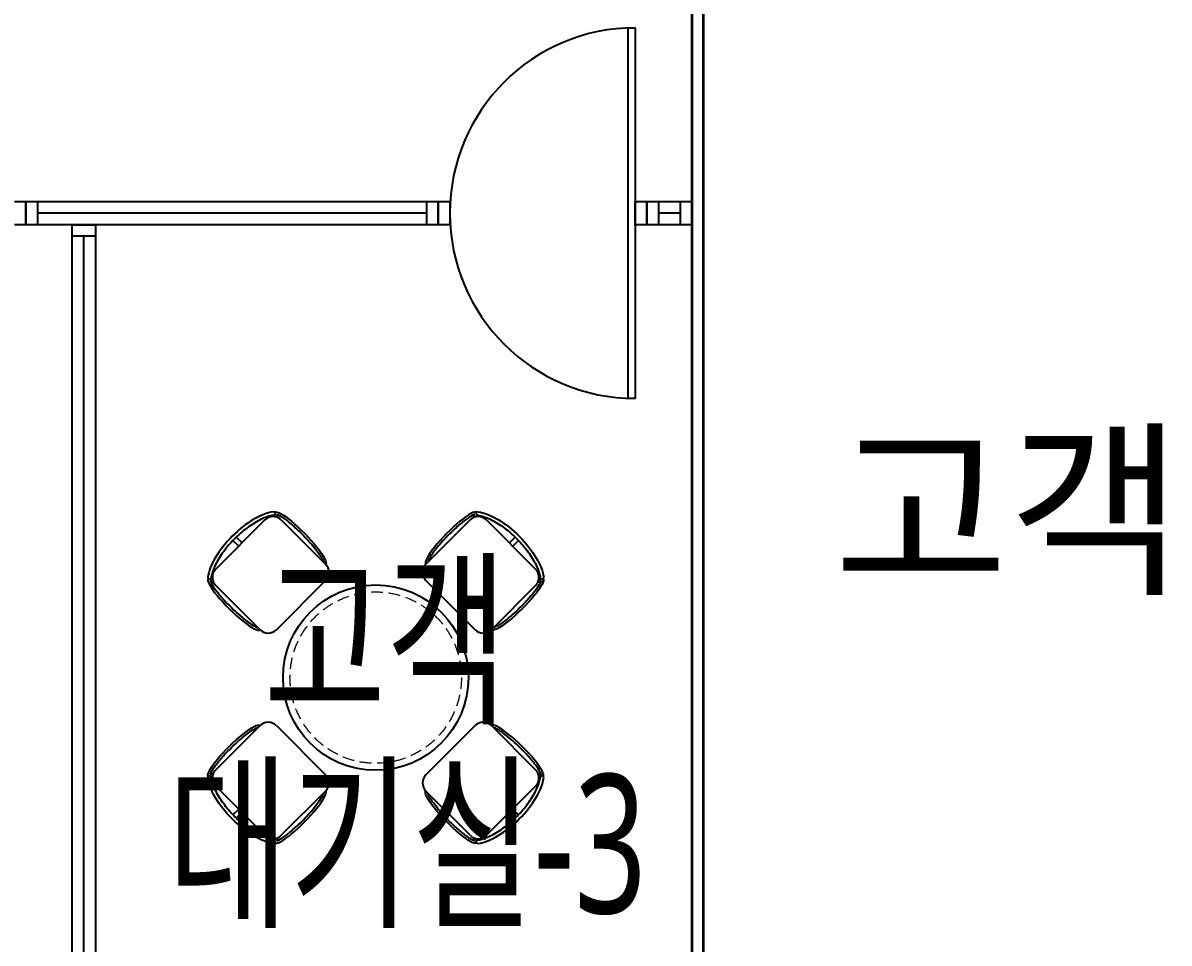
# Model space of a CAD drawing. Header units: millimetres. Extents: x -168200 to 672800, y -7409 to 118800.
# Drawn here: x 104887 to 109835, y 58424 to 62396 of the extents above; entities that cross this region are included whole.
import ezdxf
from ezdxf.enums import TextEntityAlignment as Align

# ---------------------------------------------------------------- set-up
doc = ezdxf.new("R2010")
doc.units = ezdxf.units.MM
doc.header["$LTSCALE"] = 200
doc.linetypes.add('HIDDEN', pattern=[0.375, 0.25, -0.125])
for name, color, linetype in [('1 BA', 9, 'Continuous'), ('1 FUR', 8, 'HIDDEN'), ('1 RM', 8, 'Continuous')]:
    doc.layers.add(name, color=color, linetype=linetype)
doc.styles.add('스타일1', font='malgun.ttf')

msp = doc.modelspace()

# ---------------------------------------------------------------- linework, layer by layer
at = {"layer": '1 BA'}
for p, q in [((107775, 56325), (107775, 63780)), ((107825, 63780), (107825, 56325)), ((107500, 62375), (107530, 62375)), ((107500, 60775), (107500, 62375)), ((107530, 62375), (107530, 60775)), ((104850, 61625), (104900, 61625)), ((104900, 61525), (104900, 61625)), ((104900, 61625), (106680, 61625)), ((104900, 61525), (104900, 61625)), ((104900, 61625), (104950, 61625)), ((104900, 61625), (104900, 61525)), ((104950, 61625), (104950, 61525)), ((106630, 61525), (106630, 61625)), ((106630, 61625), (106680, 61625)), ((106680, 61625), (106680, 61525)), ((106680, 61625), (106680, 61525)), ((106680, 61525), (106680, 61625)), ((106680, 61625), (106730, 61625)), ((106730, 61625), (106730, 61525)), ((107530, 61525), (107530, 61625)), ((107530, 61625), (107580, 61625)), ((107580, 61525), (107580, 61625)), ((107580, 61625), (107775, 61625)), ((107580, 61525), (107580, 61625)), ((107580, 61625), (107630, 61625)), ((107580, 61625), (107580, 61525)), ((107630, 61625), (107630, 61525)), ((107725, 61525), (107725, 61625)), ((107725, 61625), (107775, 61625)), ((107775, 61625), (107775, 61525)), ((107775, 61625), (107775, 61525)), ((106630, 61575), (104950, 61575)), ((107725, 61575), (107630, 61575)), ((104900, 61525), (104850, 61525)), ((106680, 61525), (104900, 61525)), ((104950, 61525), (104900, 61525)), ((105100, 56325), (105100, 61525)), ((105100, 61525), (105200, 61525)), ((105100, 61475), (105100, 61525)), ((105100, 61525), (105200, 61525)), ((105200, 61525), (105200, 56325)), ((105200, 61525), (105200, 61475)), ((106680, 61525), (106630, 61525)), ((106730, 61525), (106680, 61525)), ((107580, 61525), (107530, 61525)), ((107775, 61525), (107580, 61525)), ((107630, 61525), (107580, 61525)), ((107775, 61525), (107725, 61525)), ((105200, 61475), (105100, 61475)), ((105150, 56375), (105150, 61475)), ((107530, 60775), (107500, 60775))]:
    msp.add_line(p, q, dxfattribs=at)
at = {"layer": '1 BA', "ltscale": 253}
for p, q in [((107776.6, 63778.4), (107776.6, 56326.6)), ((107823.4, 56326.6), (107823.4, 63778.4))]:
    msp.add_line(p, q, dxfattribs=at)
at = {"layer": '1 BA'}
msp.add_arc((107530, 61575), 800, 90, 270, dxfattribs=at)
at = {"layer": '1 FUR', "linetype": 'ByBlock'}
for p, q in [((105931.6, 60250.7), (105719.4, 60038.6)), ((105931.6, 60250.7), (105719.4, 60038.6)), ((106002.3, 60250.7), (106193.2, 60059.8)), ((106002.3, 60250.7), (106193.2, 60059.8)), ((106817.3, 60250.7), (106626.4, 60059.8)), ((106817.3, 60250.7), (106626.4, 60059.8)), ((106888.1, 60250.7), (107100.2, 60038.6)), ((106888.1, 60250.7), (107100.2, 60038.6)), ((105807.8, 60176.5), (105832.6, 60151.7)), ((105807.8, 60176.5), (105832.6, 60151.7)), ((107011.8, 60176.5), (106987.1, 60151.7)), ((107011.8, 60176.5), (106987.1, 60151.7)), ((105793.7, 60162.4), (105818.4, 60137.6)), ((105793.7, 60162.4), (105818.4, 60137.6)), ((107025.9, 60162.4), (107001.2, 60137.6)), ((107025.9, 60162.4), (107001.2, 60137.6)), ((105981.1, 59777), (106193.2, 59989.1)), ((105981.1, 59777), (106193.2, 59989.1)), ((106838.6, 59777), (106626.4, 59989.1)), ((106838.6, 59777), (106626.4, 59989.1)), ((105719.4, 59967.9), (105910.3, 59777)), ((105719.4, 59967.9), (105910.3, 59777)), ((107100.2, 59967.9), (106909.3, 59777)), ((107100.2, 59967.9), (106909.3, 59777)), ((105719.4, 59172.1), (105910.3, 59363)), ((105719.4, 59172.1), (105910.3, 59363)), ((105981.1, 59363), (106193.2, 59150.9)), ((105981.1, 59363), (106193.2, 59150.9)), ((106838.6, 59363), (106626.4, 59150.9)), ((106838.6, 59363), (106626.4, 59150.9)), ((107100.2, 59172.1), (106909.3, 59363)), ((107100.2, 59172.1), (106909.3, 59363)), ((105931.6, 58889.3), (105719.4, 59101.4)), ((105931.6, 58889.3), (105719.4, 59101.4)), ((106888.1, 58889.3), (107100.2, 59101.4)), ((106888.1, 58889.3), (107100.2, 59101.4)), ((106002.3, 58889.3), (106193.2, 59080.2)), ((106002.3, 58889.3), (106193.2, 59080.2)), ((106817.3, 58889.3), (106626.4, 59080.2)), ((106817.3, 58889.3), (106626.4, 59080.2)), ((105793.7, 58977.6), (105818.4, 59002.4)), ((105793.7, 58977.6), (105818.4, 59002.4)), ((105807.8, 58963.5), (105832.6, 58988.3)), ((105807.8, 58963.5), (105832.6, 58988.3)), ((107011.8, 58963.5), (106987.1, 58988.3)), ((107011.8, 58963.5), (106987.1, 58988.3)), ((107025.9, 58977.6), (107001.2, 59002.4)), ((107025.9, 58977.6), (107001.2, 59002.4))]:
    msp.add_line(p, q, dxfattribs=at)
msp.add_circle((106409.8, 59570), 400, dxfattribs=at)
msp.add_circle((106409.8, 59570), 400, dxfattribs=at)
at = {"layer": '1 FUR', "lineweight": 0}
msp.add_circle((106409.8, 59570), 370, dxfattribs=at)
msp.add_circle((106409.8, 59570), 370, dxfattribs=at)
at = {"layer": '1 FUR', "linetype": 'ByBlock'}
for centre, radius, start, end in [((105968.2, 60278.2), 7.5, 277.6425, 97.6425), ((105968.2, 60278.2), 7.5, 277.6425, 97.6425), ((106851.4, 60278.2), 7.5, 82.3575, 262.3575), ((106851.4, 60278.2), 7.5, 82.3575, 262.3575), ((105966.9, 60215.4), 50, 44.9985, 134.9985), ((105966.9, 60215.4), 50, 44.9985, 134.9985), ((106852.7, 60215.4), 50, 45.0015, 135.0015), ((106852.7, 60215.4), 50, 45.0015, 135.0015), ((105754.8, 60003.3), 50, 134.9985, 224.9985), ((105754.8, 60003.3), 50, 134.9985, 224.9985), ((106157.8, 60024.5), 50, 314.9985, 44.9985), ((106157.8, 60024.5), 50, 314.9985, 44.9985), ((106661.8, 60024.5), 50, 135.0015, 225.0015), ((106661.8, 60024.5), 50, 135.0015, 225.0015), ((107064.8, 60003.3), 50, 315.0015, 45.0015), ((107064.8, 60003.3), 50, 315.0015, 45.0015), ((105692, 60002), 7.5, 172.3545, 352.3545), ((105692, 60002), 7.5, 172.3545, 352.3545), ((107127.7, 60002), 7.5, 187.6455, 7.6455), ((107127.7, 60002), 7.5, 187.6455, 7.6455), ((105945.7, 59812.3), 50, 224.9985, 314.9985), ((105945.7, 59812.3), 50, 224.9985, 314.9985), ((106873.9, 59812.3), 50, 225.0015, 315.0015), ((106873.9, 59812.3), 50, 225.0015, 315.0015), ((105945.7, 59327.7), 50, 45.0015, 135.0015), ((105945.7, 59327.7), 50, 45.0015, 135.0015), ((106873.9, 59327.7), 50, 44.9985, 134.9985), ((106873.9, 59327.7), 50, 44.9985, 134.9985), ((105692, 59138), 7.5, 7.6455, 187.6455), ((105692, 59138), 7.5, 7.6455, 187.6455), ((105754.8, 59136.7), 50, 135.0015, 225.0015), ((105754.8, 59136.7), 50, 135.0015, 225.0015), ((106157.8, 59115.5), 50, 315.0015, 45.0015), ((106157.8, 59115.5), 50, 315.0015, 45.0015), ((106661.8, 59115.5), 50, 134.9985, 224.9985), ((106661.8, 59115.5), 50, 134.9985, 224.9985), ((107064.8, 59136.7), 50, 314.9985, 44.9985), ((107064.8, 59136.7), 50, 314.9985, 44.9985), ((107127.7, 59138), 7.5, 352.3545, 172.3545), ((107127.7, 59138), 7.5, 352.3545, 172.3545), ((105966.9, 58924.6), 50, 225.0015, 315.0015), ((105966.9, 58924.6), 50, 225.0015, 315.0015), ((106852.7, 58924.6), 50, 224.9985, 314.9985), ((106852.7, 58924.6), 50, 224.9985, 314.9985), ((105968.2, 58861.8), 7.5, 262.3575, 82.3575), ((105968.2, 58861.8), 7.5, 262.3575, 82.3575), ((106851.4, 58861.8), 7.5, 97.6425, 277.6425), ((106851.4, 58861.8), 7.5, 97.6425, 277.6425)]:
    msp.add_arc(centre, radius, start, end, dxfattribs=at)
for centre, major_axis, ratio, start_param, end_param in [((105860.9, 60109.3), (-162.6, -162.6), 0.434783, 3.659342, 5.765436), ((105860.9, 60109.3), (-162.6, -162.6), 0.434783, 3.659342, 5.765436), ((106736.1, 60171.4), (110, 111.9), 0.182269, 0, 3.141593), ((106736.1, 60171.4), (110, 111.9), 0.182269, 0, 3.141593), ((106736.1, 60171.4), (110, 111.9), 0.182269, 5.851094, 5.976716), ((106736.1, 60171.4), (110, 111.9), 0.182269, 5.851094, 5.976716), ((105798.7, 59886.6), (-111.9, 110), 0.182269, 0, 3.141593), ((105798.7, 59886.6), (-111.9, 110), 0.182269, 0, 3.141593), ((105798.7, 59886.6), (-111.9, 110), 0.182269, 5.851094, 5.976716), ((105798.7, 59886.6), (-111.9, 110), 0.182269, 5.851094, 5.976716), ((107020.9, 59253.4), (111.9, -110), 0.182269, 0, 3.141593), ((107020.9, 59253.4), (111.9, -110), 0.182269, 0, 3.141593), ((106958.8, 59030.7), (162.6, 162.6), 0.434783, 3.659342, 5.765436), ((106958.8, 59030.7), (162.6, 162.6), 0.434783, 3.659342, 5.765436), ((107020.9, 59253.4), (111.9, -110), 0.182269, 5.851094, 5.976716), ((107020.9, 59253.4), (111.9, -110), 0.182269, 5.851094, 5.976716), ((106083.6, 58968.6), (-110, -111.9), 0.182269, 0, 3.141593), ((106083.6, 58968.6), (-110, -111.9), 0.182269, 0, 3.141593), ((106083.6, 58968.6), (-110, -111.9), 0.182269, 5.851094, 5.976716), ((106083.6, 58968.6), (-110, -111.9), 0.182269, 5.851094, 5.976716)]:
    msp.add_ellipse(centre, major_axis=major_axis, ratio=ratio, start_param=start_param, end_param=end_param, dxfattribs=at)
at = {"layer": '1 FUR', "linetype": 'ByBlock', "extrusion": (0, 0, -1)}
for centre, major_axis, ratio, start_param, end_param in [((106083.6, 60171.4), (-110, 111.9), 0.182269, 5.851094, 5.976716), ((106083.6, 60171.4), (-110, 111.9), 0.182269, 5.851094, 5.976716), ((106083.6, 60171.4), (-110, 111.9), 0.182269, 0, 3.141593), ((106083.6, 60171.4), (-110, 111.9), 0.182269, 0, 3.141593), ((106958.8, 60109.3), (162.6, -162.6), 0.434783, 3.659342, 5.765436), ((106958.8, 60109.3), (162.6, -162.6), 0.434783, 3.659342, 5.765436), ((107020.9, 59886.6), (111.9, 110), 0.182269, 0, 3.141593), ((107020.9, 59886.6), (111.9, 110), 0.182269, 0, 3.141593), ((107020.9, 59886.6), (111.9, 110), 0.182269, 5.851094, 5.976716), ((107020.9, 59886.6), (111.9, 110), 0.182269, 5.851094, 5.976716), ((105798.7, 59253.4), (-111.9, -110), 0.182269, 0, 3.141593), ((105798.7, 59253.4), (-111.9, -110), 0.182269, 0, 3.141593), ((105860.9, 59030.7), (-162.6, 162.6), 0.434783, 3.659342, 5.765436), ((105860.9, 59030.7), (-162.6, 162.6), 0.434783, 3.659342, 5.765436), ((105798.7, 59253.4), (-111.9, -110), 0.182269, 5.851094, 5.976716), ((105798.7, 59253.4), (-111.9, -110), 0.182269, 5.851094, 5.976716), ((106736.1, 58968.6), (110, -111.9), 0.182269, 0, 3.141593), ((106736.1, 58968.6), (110, -111.9), 0.182269, 0, 3.141593), ((106736.1, 58968.6), (110, -111.9), 0.182269, 5.851094, 5.976716), ((106736.1, 58968.6), (110, -111.9), 0.182269, 5.851094, 5.976716)]:
    msp.add_ellipse(centre, major_axis=major_axis, ratio=ratio, start_param=start_param, end_param=end_param, dxfattribs=at)
at = {"layer": '1 FUR', "linetype": 'ByBlock'}
for points, knots in [([(105969.2, 60270.8), (105964.9, 60270.2), (105960.4, 60269.3), (105950.9, 60267), (105946, 60265.6), (105932.8, 60261.1), (105924.3, 60257.6), (105906.6, 60249.2), (105897.5, 60244.3), (105879.1, 60233.3), (105869.7, 60227.1), (105851.1, 60213.7), (105841.8, 60206.4), (105823.4, 60191), (105814.4, 60182.8), (105797, 60165.8), (105788.6, 60157), (105772.5, 60139), (105764.9, 60129.8), (105750.6, 60111.2), (105744, 60101.8), (105732, 60083.2), (105726.6, 60074), (105717.1, 60056), (105713.1, 60047.2), (105706.5, 60030.3), (105703.9, 60022.2), (105700.9, 60009.9), (105700, 60005.3), (105699.4, 60001)], [3.659342, 3.659342, 3.659342, 3.659342, 3.76167, 3.76167, 3.863999, 3.863999, 4.027435, 4.027435, 4.190872, 4.190872, 4.354309, 4.354309, 4.517745, 4.517745, 4.681182, 4.681182, 4.844618, 4.844618, 5.008055, 5.008055, 5.171492, 5.171492, 5.334928, 5.334928, 5.498365, 5.498365, 5.661802, 5.661802, 5.765436, 5.765436, 5.765436, 5.765436]), ([(105969.2, 60270.8), (105964.9, 60270.2), (105960.4, 60269.3), (105950.9, 60267), (105946, 60265.6), (105932.8, 60261.1), (105924.3, 60257.6), (105906.6, 60249.2), (105897.5, 60244.3), (105879.1, 60233.3), (105869.7, 60227.1), (105851.1, 60213.7), (105841.8, 60206.4), (105823.4, 60191), (105814.4, 60182.8), (105797, 60165.8), (105788.6, 60157), (105772.5, 60139), (105764.9, 60129.8), (105750.6, 60111.2), (105744, 60101.8), (105732, 60083.2), (105726.6, 60074), (105717.1, 60056), (105713.1, 60047.2), (105706.5, 60030.3), (105703.9, 60022.2), (105700.9, 60009.9), (105700, 60005.3), (105699.4, 60001)], [3.659342, 3.659342, 3.659342, 3.659342, 3.76167, 3.76167, 3.863999, 3.863999, 4.027435, 4.027435, 4.190872, 4.190872, 4.354309, 4.354309, 4.517745, 4.517745, 4.681182, 4.681182, 4.844618, 4.844618, 5.008055, 5.008055, 5.171492, 5.171492, 5.334928, 5.334928, 5.498365, 5.498365, 5.661802, 5.661802, 5.765436, 5.765436, 5.765436, 5.765436]), ([(105988.2, 60260.6), (105987.2, 60262.5), (105986.3, 60264.4), (105984.5, 60268.2), (105983.7, 60270.1), (105982.8, 60272.8), (105982.5, 60273.7), (105982.3, 60274.6)], [5.7265501, 5.7265501, 5.7265501, 5.7265501, 5.8081109, 5.8081109, 5.9106349, 5.9106349, 5.9748515, 5.9748515, 5.9748515, 5.9748515]), ([(105982.3, 60274.6), (105983.4, 60274.3), (105984.6, 60273.8), (105987.6, 60272.7), (105989.2, 60271.9), (105992.7, 60270.2), (105994.6, 60269.2), (106001, 60265.6), (106005.9, 60262.5), (106016.7, 60255.1), (106022.5, 60250.9), (106034.7, 60241.4), (106041.1, 60236.1), (106054.2, 60224.9), (106061, 60218.9), (106077.9, 60203.3), (106088.2, 60193.3), (106108.1, 60173), (106117.8, 60162.6), (106135.8, 60142.1), (106144.2, 60132), (106157.7, 60114.7), (106163.1, 60107.2), (106171.3, 60095.1), (106174.4, 60090.2), (106178.8, 60082.5), (106180.4, 60079.5), (106182.6, 60074.7), (106183.4, 60072.8), (106184.3, 60070.1), (106184.6, 60069.1), (106184.8, 60068.3)], [0.308334, 0.308334, 0.308334, 0.308334, 0.393328, 0.393328, 0.478323, 0.478323, 0.563318, 0.563318, 0.749316, 0.749316, 0.935315, 0.935315, 1.121313, 1.121313, 1.307312, 1.307312, 1.582737, 1.582737, 1.858163, 1.858163, 2.133588, 2.133588, 2.361079, 2.361079, 2.537351, 2.537351, 2.666518, 2.666518, 2.769042, 2.769042, 2.833259, 2.833259, 2.833259, 2.833259]), ([(105988.2, 60260.6), (105987.2, 60262.5), (105986.3, 60264.4), (105984.5, 60268.2), (105983.7, 60270.1), (105982.8, 60272.8), (105982.5, 60273.7), (105982.3, 60274.6)], [5.7265501, 5.7265501, 5.7265501, 5.7265501, 5.8081109, 5.8081109, 5.9106349, 5.9106349, 5.9748515, 5.9748515, 5.9748515, 5.9748515]), ([(105982.3, 60274.6), (105983.4, 60274.3), (105984.6, 60273.8), (105987.6, 60272.7), (105989.2, 60271.9), (105992.7, 60270.2), (105994.6, 60269.2), (106001, 60265.6), (106005.9, 60262.5), (106016.7, 60255.1), (106022.5, 60250.9), (106034.7, 60241.4), (106041.1, 60236.1), (106054.2, 60224.9), (106061, 60218.9), (106077.9, 60203.3), (106088.2, 60193.3), (106108.1, 60173), (106117.8, 60162.6), (106135.8, 60142.1), (106144.2, 60132), (106157.7, 60114.7), (106163.1, 60107.2), (106171.3, 60095.1), (106174.4, 60090.2), (106178.8, 60082.5), (106180.4, 60079.5), (106182.6, 60074.7), (106183.4, 60072.8), (106184.3, 60070.1), (106184.6, 60069.1), (106184.8, 60068.3)], [0.308334, 0.308334, 0.308334, 0.308334, 0.393328, 0.393328, 0.478323, 0.478323, 0.563318, 0.563318, 0.749316, 0.749316, 0.935315, 0.935315, 1.121313, 1.121313, 1.307312, 1.307312, 1.582737, 1.582737, 1.858163, 1.858163, 2.133588, 2.133588, 2.361079, 2.361079, 2.537351, 2.537351, 2.666518, 2.666518, 2.769042, 2.769042, 2.833259, 2.833259, 2.833259, 2.833259]), ([(106837.4, 60274.6), (106836.3, 60274.3), (106835, 60273.8), (106832.1, 60272.7), (106830.5, 60271.9), (106826.9, 60270.2), (106825.1, 60269.2), (106818.7, 60265.6), (106813.7, 60262.5), (106803, 60255.1), (106797.2, 60250.9), (106785, 60241.4), (106778.5, 60236.1), (106765.4, 60224.9), (106758.6, 60218.9), (106741.7, 60203.3), (106731.5, 60193.3), (106711.6, 60173), (106701.9, 60162.6), (106683.8, 60142.1), (106675.4, 60132), (106661.9, 60114.7), (106656.5, 60107.2), (106648.3, 60095.1), (106645.2, 60090.2), (106640.8, 60082.5), (106639.3, 60079.5), (106637, 60074.7), (106636.3, 60072.8), (106635.3, 60070.1), (106635, 60069.1), (106634.8, 60068.3)], [0.308334, 0.308334, 0.308334, 0.308334, 0.393328, 0.393328, 0.478323, 0.478323, 0.563318, 0.563318, 0.749316, 0.749316, 0.935315, 0.935315, 1.121313, 1.121313, 1.307312, 1.307312, 1.582737, 1.582737, 1.858163, 1.858163, 2.133588, 2.133588, 2.361079, 2.361079, 2.537351, 2.537351, 2.666518, 2.666518, 2.769042, 2.769042, 2.833259, 2.833259, 2.833259, 2.833259]), ([(106837.4, 60274.6), (106836.3, 60274.3), (106835, 60273.8), (106832.1, 60272.7), (106830.5, 60271.9), (106826.9, 60270.2), (106825.1, 60269.2), (106818.7, 60265.6), (106813.7, 60262.5), (106803, 60255.1), (106797.2, 60250.9), (106785, 60241.4), (106778.5, 60236.1), (106765.4, 60224.9), (106758.6, 60218.9), (106741.7, 60203.3), (106731.5, 60193.3), (106711.6, 60173), (106701.9, 60162.6), (106683.8, 60142.1), (106675.4, 60132), (106661.9, 60114.7), (106656.5, 60107.2), (106648.3, 60095.1), (106645.2, 60090.2), (106640.8, 60082.5), (106639.3, 60079.5), (106637, 60074.7), (106636.3, 60072.8), (106635.3, 60070.1), (106635, 60069.1), (106634.8, 60068.3)], [0.308334, 0.308334, 0.308334, 0.308334, 0.393328, 0.393328, 0.478323, 0.478323, 0.563318, 0.563318, 0.749316, 0.749316, 0.935315, 0.935315, 1.121313, 1.121313, 1.307312, 1.307312, 1.582737, 1.582737, 1.858163, 1.858163, 2.133588, 2.133588, 2.361079, 2.361079, 2.537351, 2.537351, 2.666518, 2.666518, 2.769042, 2.769042, 2.833259, 2.833259, 2.833259, 2.833259]), ([(106831.4, 60260.6), (106832.4, 60262.5), (106833.3, 60264.4), (106835.1, 60268.2), (106835.9, 60270.1), (106836.9, 60272.8), (106837.1, 60273.7), (106837.4, 60274.6)], [5.7265501, 5.7265501, 5.7265501, 5.7265501, 5.8081109, 5.8081109, 5.9106349, 5.9106349, 5.9748515, 5.9748515, 5.9748515, 5.9748515]), ([(106831.4, 60260.6), (106832.4, 60262.5), (106833.3, 60264.4), (106835.1, 60268.2), (106835.9, 60270.1), (106836.9, 60272.8), (106837.1, 60273.7), (106837.4, 60274.6)], [5.7265501, 5.7265501, 5.7265501, 5.7265501, 5.8081109, 5.8081109, 5.9106349, 5.9106349, 5.9748515, 5.9748515, 5.9748515, 5.9748515]), ([(106850.5, 60270.8), (106854.7, 60270.2), (106859.2, 60269.3), (106868.7, 60267), (106873.6, 60265.6), (106886.8, 60261.1), (106895.4, 60257.6), (106913, 60249.2), (106922.1, 60244.3), (106940.6, 60233.3), (106949.9, 60227.1), (106968.6, 60213.7), (106977.9, 60206.4), (106996.2, 60191), (107005.2, 60182.8), (107022.6, 60165.8), (107031.1, 60157), (107047.1, 60139), (107054.8, 60129.8), (107069, 60111.2), (107075.6, 60101.8), (107087.6, 60083.2), (107093, 60074), (107102.5, 60056), (107106.5, 60047.2), (107113.2, 60030.3), (107115.8, 60022.2), (107118.8, 60009.9), (107119.6, 60005.3), (107120.2, 60001)], [3.659342, 3.659342, 3.659342, 3.659342, 3.76167, 3.76167, 3.863999, 3.863999, 4.027435, 4.027435, 4.190872, 4.190872, 4.354309, 4.354309, 4.517745, 4.517745, 4.681182, 4.681182, 4.844618, 4.844618, 5.008055, 5.008055, 5.171492, 5.171492, 5.334928, 5.334928, 5.498365, 5.498365, 5.661802, 5.661802, 5.765436, 5.765436, 5.765436, 5.765436]), ([(106850.5, 60270.8), (106854.7, 60270.2), (106859.2, 60269.3), (106868.7, 60267), (106873.6, 60265.6), (106886.8, 60261.1), (106895.4, 60257.6), (106913, 60249.2), (106922.1, 60244.3), (106940.6, 60233.3), (106949.9, 60227.1), (106968.6, 60213.7), (106977.9, 60206.4), (106996.2, 60191), (107005.2, 60182.8), (107022.6, 60165.8), (107031.1, 60157), (107047.1, 60139), (107054.8, 60129.8), (107069, 60111.2), (107075.6, 60101.8), (107087.6, 60083.2), (107093, 60074), (107102.5, 60056), (107106.5, 60047.2), (107113.2, 60030.3), (107115.8, 60022.2), (107118.8, 60009.9), (107119.6, 60005.3), (107120.2, 60001)], [3.659342, 3.659342, 3.659342, 3.659342, 3.76167, 3.76167, 3.863999, 3.863999, 4.027435, 4.027435, 4.190872, 4.190872, 4.354309, 4.354309, 4.517745, 4.517745, 4.681182, 4.681182, 4.844618, 4.844618, 5.008055, 5.008055, 5.171492, 5.171492, 5.334928, 5.334928, 5.498365, 5.498365, 5.661802, 5.661802, 5.765436, 5.765436, 5.765436, 5.765436]), ([(105709.6, 59981.9), (105707.6, 59983), (105705.8, 59983.9), (105702, 59985.7), (105700.1, 59986.5), (105697.4, 59987.4), (105696.4, 59987.7), (105695.6, 59987.9)], [5.7265501, 5.7265501, 5.7265501, 5.7265501, 5.8081109, 5.8081109, 5.9106349, 5.9106349, 5.9748515, 5.9748515, 5.9748515, 5.9748515]), ([(105695.6, 59987.9), (105695.9, 59986.8), (105696.4, 59985.5), (105697.5, 59982.6), (105698.2, 59981), (105700, 59977.5), (105701, 59975.6), (105704.6, 59969.2), (105707.7, 59964.3), (105715, 59953.5), (105719.3, 59947.7), (105728.8, 59935.5), (105734, 59929.1), (105745.3, 59915.9), (105751.3, 59909.2), (105766.9, 59892.2), (105776.8, 59882), (105797.2, 59862.1), (105807.6, 59852.4), (105828.1, 59834.4), (105838.2, 59826), (105855.5, 59812.5), (105862.9, 59807), (105875, 59798.8), (105880, 59795.8), (105887.7, 59791.4), (105890.6, 59789.8), (105895.4, 59787.6), (105897.4, 59786.8), (105900.1, 59785.8), (105901, 59785.6), (105901.8, 59785.3)], [0.308334, 0.308334, 0.308334, 0.308334, 0.393328, 0.393328, 0.478323, 0.478323, 0.563318, 0.563318, 0.749316, 0.749316, 0.935315, 0.935315, 1.121313, 1.121313, 1.307312, 1.307312, 1.582737, 1.582737, 1.858163, 1.858163, 2.133588, 2.133588, 2.361079, 2.361079, 2.537351, 2.537351, 2.666518, 2.666518, 2.769042, 2.769042, 2.833259, 2.833259, 2.833259, 2.833259]), ([(105709.6, 59981.9), (105707.6, 59983), (105705.8, 59983.9), (105702, 59985.7), (105700.1, 59986.5), (105697.4, 59987.4), (105696.4, 59987.7), (105695.6, 59987.9)], [5.7265501, 5.7265501, 5.7265501, 5.7265501, 5.8081109, 5.8081109, 5.9106349, 5.9106349, 5.9748515, 5.9748515, 5.9748515, 5.9748515]), ([(105695.6, 59987.9), (105695.9, 59986.8), (105696.4, 59985.5), (105697.5, 59982.6), (105698.2, 59981), (105700, 59977.5), (105701, 59975.6), (105704.6, 59969.2), (105707.7, 59964.3), (105715, 59953.5), (105719.3, 59947.7), (105728.8, 59935.5), (105734, 59929.1), (105745.3, 59915.9), (105751.3, 59909.2), (105766.9, 59892.2), (105776.8, 59882), (105797.2, 59862.1), (105807.6, 59852.4), (105828.1, 59834.4), (105838.2, 59826), (105855.5, 59812.5), (105862.9, 59807), (105875, 59798.8), (105880, 59795.8), (105887.7, 59791.4), (105890.6, 59789.8), (105895.4, 59787.6), (105897.4, 59786.8), (105900.1, 59785.8), (105901, 59785.6), (105901.8, 59785.3)], [0.308334, 0.308334, 0.308334, 0.308334, 0.393328, 0.393328, 0.478323, 0.478323, 0.563318, 0.563318, 0.749316, 0.749316, 0.935315, 0.935315, 1.121313, 1.121313, 1.307312, 1.307312, 1.582737, 1.582737, 1.858163, 1.858163, 2.133588, 2.133588, 2.361079, 2.361079, 2.537351, 2.537351, 2.666518, 2.666518, 2.769042, 2.769042, 2.833259, 2.833259, 2.833259, 2.833259]), ([(107124, 59987.9), (107123.7, 59986.8), (107123.3, 59985.5), (107122.1, 59982.6), (107121.4, 59981), (107119.7, 59977.5), (107118.7, 59975.6), (107115.1, 59969.2), (107111.9, 59964.3), (107104.6, 59953.5), (107100.3, 59947.7), (107090.8, 59935.5), (107085.6, 59929.1), (107074.4, 59915.9), (107068.4, 59909.2), (107052.7, 59892.2), (107042.8, 59882), (107022.4, 59862.1), (107012, 59852.4), (106991.5, 59834.4), (106981.5, 59826), (106964.1, 59812.5), (106956.7, 59807), (106944.6, 59798.8), (106939.7, 59795.8), (106932, 59791.4), (106929, 59789.8), (106924.2, 59787.6), (106922.3, 59786.8), (106919.6, 59785.8), (106918.6, 59785.6), (106917.8, 59785.3)], [0.308334, 0.308334, 0.308334, 0.308334, 0.393328, 0.393328, 0.478323, 0.478323, 0.563318, 0.563318, 0.749316, 0.749316, 0.935315, 0.935315, 1.121313, 1.121313, 1.307312, 1.307312, 1.582737, 1.582737, 1.858163, 1.858163, 2.133588, 2.133588, 2.361079, 2.361079, 2.537351, 2.537351, 2.666518, 2.666518, 2.769042, 2.769042, 2.833259, 2.833259, 2.833259, 2.833259]), ([(107124, 59987.9), (107123.7, 59986.8), (107123.3, 59985.5), (107122.1, 59982.6), (107121.4, 59981), (107119.7, 59977.5), (107118.7, 59975.6), (107115.1, 59969.2), (107111.9, 59964.3), (107104.6, 59953.5), (107100.3, 59947.7), (107090.8, 59935.5), (107085.6, 59929.1), (107074.4, 59915.9), (107068.4, 59909.2), (107052.7, 59892.2), (107042.8, 59882), (107022.4, 59862.1), (107012, 59852.4), (106991.5, 59834.4), (106981.5, 59826), (106964.1, 59812.5), (106956.7, 59807), (106944.6, 59798.8), (106939.7, 59795.8), (106932, 59791.4), (106929, 59789.8), (106924.2, 59787.6), (106922.3, 59786.8), (106919.6, 59785.8), (106918.6, 59785.6), (106917.8, 59785.3)], [0.308334, 0.308334, 0.308334, 0.308334, 0.393328, 0.393328, 0.478323, 0.478323, 0.563318, 0.563318, 0.749316, 0.749316, 0.935315, 0.935315, 1.121313, 1.121313, 1.307312, 1.307312, 1.582737, 1.582737, 1.858163, 1.858163, 2.133588, 2.133588, 2.361079, 2.361079, 2.537351, 2.537351, 2.666518, 2.666518, 2.769042, 2.769042, 2.833259, 2.833259, 2.833259, 2.833259]), ([(107110.1, 59981.9), (107112, 59983), (107113.8, 59983.9), (107117.6, 59985.7), (107119.5, 59986.5), (107122.2, 59987.4), (107123.2, 59987.7), (107124, 59987.9)], [5.7265501, 5.7265501, 5.7265501, 5.7265501, 5.8081109, 5.8081109, 5.9106349, 5.9106349, 5.9748515, 5.9748515, 5.9748515, 5.9748515]), ([(107110.1, 59981.9), (107112, 59983), (107113.8, 59983.9), (107117.6, 59985.7), (107119.5, 59986.5), (107122.2, 59987.4), (107123.2, 59987.7), (107124, 59987.9)], [5.7265501, 5.7265501, 5.7265501, 5.7265501, 5.8081109, 5.8081109, 5.9106349, 5.9106349, 5.9748515, 5.9748515, 5.9748515, 5.9748515]), ([(105695.6, 59152.1), (105695.9, 59153.2), (105696.4, 59154.5), (105697.5, 59157.4), (105698.2, 59159), (105700, 59162.5), (105701, 59164.4), (105704.6, 59170.8), (105707.7, 59175.7), (105715, 59186.5), (105719.3, 59192.3), (105728.8, 59204.5), (105734, 59210.9), (105745.3, 59224.1), (105751.3, 59230.8), (105766.9, 59247.8), (105776.8, 59258), (105797.2, 59277.9), (105807.6, 59287.6), (105828.1, 59305.6), (105838.2, 59314), (105855.5, 59327.5), (105862.9, 59333), (105875, 59341.2), (105880, 59344.2), (105887.7, 59348.6), (105890.6, 59350.2), (105895.4, 59352.4), (105897.4, 59353.2), (105900.1, 59354.2), (105901, 59354.4), (105901.8, 59354.7)], [0.308334, 0.308334, 0.308334, 0.308334, 0.393328, 0.393328, 0.478323, 0.478323, 0.563318, 0.563318, 0.749316, 0.749316, 0.935315, 0.935315, 1.121313, 1.121313, 1.307312, 1.307312, 1.582737, 1.582737, 1.858163, 1.858163, 2.133588, 2.133588, 2.361079, 2.361079, 2.537351, 2.537351, 2.666518, 2.666518, 2.769042, 2.769042, 2.833259, 2.833259, 2.833259, 2.833259]), ([(105695.6, 59152.1), (105695.9, 59153.2), (105696.4, 59154.5), (105697.5, 59157.4), (105698.2, 59159), (105700, 59162.5), (105701, 59164.4), (105704.6, 59170.8), (105707.7, 59175.7), (105715, 59186.5), (105719.3, 59192.3), (105728.8, 59204.5), (105734, 59210.9), (105745.3, 59224.1), (105751.3, 59230.8), (105766.9, 59247.8), (105776.8, 59258), (105797.2, 59277.9), (105807.6, 59287.6), (105828.1, 59305.6), (105838.2, 59314), (105855.5, 59327.5), (105862.9, 59333), (105875, 59341.2), (105880, 59344.2), (105887.7, 59348.6), (105890.6, 59350.2), (105895.4, 59352.4), (105897.4, 59353.2), (105900.1, 59354.2), (105901, 59354.4), (105901.8, 59354.7)], [0.308334, 0.308334, 0.308334, 0.308334, 0.393328, 0.393328, 0.478323, 0.478323, 0.563318, 0.563318, 0.749316, 0.749316, 0.935315, 0.935315, 1.121313, 1.121313, 1.307312, 1.307312, 1.582737, 1.582737, 1.858163, 1.858163, 2.133588, 2.133588, 2.361079, 2.361079, 2.537351, 2.537351, 2.666518, 2.666518, 2.769042, 2.769042, 2.833259, 2.833259, 2.833259, 2.833259]), ([(107124, 59152.1), (107123.7, 59153.2), (107123.3, 59154.5), (107122.1, 59157.4), (107121.4, 59159), (107119.7, 59162.5), (107118.7, 59164.4), (107115.1, 59170.8), (107111.9, 59175.7), (107104.6, 59186.5), (107100.3, 59192.3), (107090.8, 59204.5), (107085.6, 59210.9), (107074.4, 59224.1), (107068.4, 59230.8), (107052.7, 59247.8), (107042.8, 59258), (107022.4, 59277.9), (107012, 59287.6), (106991.5, 59305.6), (106981.5, 59314), (106964.1, 59327.5), (106956.7, 59333), (106944.6, 59341.2), (106939.7, 59344.2), (106932, 59348.6), (106929, 59350.2), (106924.2, 59352.4), (106922.3, 59353.2), (106919.6, 59354.2), (106918.6, 59354.4), (106917.8, 59354.7)], [0.308334, 0.308334, 0.308334, 0.308334, 0.393328, 0.393328, 0.478323, 0.478323, 0.563318, 0.563318, 0.749316, 0.749316, 0.935315, 0.935315, 1.121313, 1.121313, 1.307312, 1.307312, 1.582737, 1.582737, 1.858163, 1.858163, 2.133588, 2.133588, 2.361079, 2.361079, 2.537351, 2.537351, 2.666518, 2.666518, 2.769042, 2.769042, 2.833259, 2.833259, 2.833259, 2.833259]), ([(107124, 59152.1), (107123.7, 59153.2), (107123.3, 59154.5), (107122.1, 59157.4), (107121.4, 59159), (107119.7, 59162.5), (107118.7, 59164.4), (107115.1, 59170.8), (107111.9, 59175.7), (107104.6, 59186.5), (107100.3, 59192.3), (107090.8, 59204.5), (107085.6, 59210.9), (107074.4, 59224.1), (107068.4, 59230.8), (107052.7, 59247.8), (107042.8, 59258), (107022.4, 59277.9), (107012, 59287.6), (106991.5, 59305.6), (106981.5, 59314), (106964.1, 59327.5), (106956.7, 59333), (106944.6, 59341.2), (106939.7, 59344.2), (106932, 59348.6), (106929, 59350.2), (106924.2, 59352.4), (106922.3, 59353.2), (106919.6, 59354.2), (106918.6, 59354.4), (106917.8, 59354.7)], [0.308334, 0.308334, 0.308334, 0.308334, 0.393328, 0.393328, 0.478323, 0.478323, 0.563318, 0.563318, 0.749316, 0.749316, 0.935315, 0.935315, 1.121313, 1.121313, 1.307312, 1.307312, 1.582737, 1.582737, 1.858163, 1.858163, 2.133588, 2.133588, 2.361079, 2.361079, 2.537351, 2.537351, 2.666518, 2.666518, 2.769042, 2.769042, 2.833259, 2.833259, 2.833259, 2.833259]), ([(105709.6, 59158.1), (105707.6, 59157), (105705.8, 59156.1), (105702, 59154.3), (105700.1, 59153.5), (105697.4, 59152.6), (105696.4, 59152.3), (105695.6, 59152.1)], [5.7265501, 5.7265501, 5.7265501, 5.7265501, 5.8081109, 5.8081109, 5.9106349, 5.9106349, 5.9748515, 5.9748515, 5.9748515, 5.9748515]), ([(105709.6, 59158.1), (105707.6, 59157), (105705.8, 59156.1), (105702, 59154.3), (105700.1, 59153.5), (105697.4, 59152.6), (105696.4, 59152.3), (105695.6, 59152.1)], [5.7265501, 5.7265501, 5.7265501, 5.7265501, 5.8081109, 5.8081109, 5.9106349, 5.9106349, 5.9748515, 5.9748515, 5.9748515, 5.9748515]), ([(105969.2, 58869.2), (105964.9, 58869.8), (105960.4, 58870.7), (105950.9, 58873), (105946, 58874.4), (105932.8, 58878.9), (105924.3, 58882.4), (105906.6, 58890.8), (105897.5, 58895.7), (105879.1, 58906.7), (105869.7, 58912.9), (105851.1, 58926.3), (105841.8, 58933.6), (105823.4, 58949), (105814.4, 58957.2), (105797, 58974.2), (105788.6, 58983), (105772.5, 59001), (105764.9, 59010.2), (105750.6, 59028.8), (105744, 59038.2), (105732, 59056.8), (105726.6, 59066), (105717.1, 59084), (105713.1, 59092.8), (105706.5, 59109.7), (105703.9, 59117.8), (105700.9, 59130.1), (105700, 59134.7), (105699.4, 59139)], [3.659342, 3.659342, 3.659342, 3.659342, 3.76167, 3.76167, 3.863999, 3.863999, 4.027435, 4.027435, 4.190872, 4.190872, 4.354309, 4.354309, 4.517745, 4.517745, 4.681182, 4.681182, 4.844618, 4.844618, 5.008055, 5.008055, 5.171492, 5.171492, 5.334928, 5.334928, 5.498365, 5.498365, 5.661802, 5.661802, 5.765436, 5.765436, 5.765436, 5.765436]), ([(105969.2, 58869.2), (105964.9, 58869.8), (105960.4, 58870.7), (105950.9, 58873), (105946, 58874.4), (105932.8, 58878.9), (105924.3, 58882.4), (105906.6, 58890.8), (105897.5, 58895.7), (105879.1, 58906.7), (105869.7, 58912.9), (105851.1, 58926.3), (105841.8, 58933.6), (105823.4, 58949), (105814.4, 58957.2), (105797, 58974.2), (105788.6, 58983), (105772.5, 59001), (105764.9, 59010.2), (105750.6, 59028.8), (105744, 59038.2), (105732, 59056.8), (105726.6, 59066), (105717.1, 59084), (105713.1, 59092.8), (105706.5, 59109.7), (105703.9, 59117.8), (105700.9, 59130.1), (105700, 59134.7), (105699.4, 59139)], [3.659342, 3.659342, 3.659342, 3.659342, 3.76167, 3.76167, 3.863999, 3.863999, 4.027435, 4.027435, 4.190872, 4.190872, 4.354309, 4.354309, 4.517745, 4.517745, 4.681182, 4.681182, 4.844618, 4.844618, 5.008055, 5.008055, 5.171492, 5.171492, 5.334928, 5.334928, 5.498365, 5.498365, 5.661802, 5.661802, 5.765436, 5.765436, 5.765436, 5.765436]), ([(106850.5, 58869.2), (106854.7, 58869.8), (106859.2, 58870.7), (106868.7, 58873), (106873.6, 58874.4), (106886.8, 58878.9), (106895.4, 58882.4), (106913, 58890.8), (106922.1, 58895.7), (106940.6, 58906.7), (106949.9, 58912.9), (106968.6, 58926.3), (106977.9, 58933.6), (106996.2, 58949), (107005.2, 58957.2), (107022.6, 58974.2), (107031.1, 58983), (107047.1, 59001), (107054.8, 59010.2), (107069, 59028.8), (107075.6, 59038.2), (107087.6, 59056.8), (107093, 59066), (107102.5, 59084), (107106.5, 59092.8), (107113.2, 59109.7), (107115.8, 59117.8), (107118.8, 59130.1), (107119.6, 59134.7), (107120.2, 59139)], [3.659342, 3.659342, 3.659342, 3.659342, 3.76167, 3.76167, 3.863999, 3.863999, 4.027435, 4.027435, 4.190872, 4.190872, 4.354309, 4.354309, 4.517745, 4.517745, 4.681182, 4.681182, 4.844618, 4.844618, 5.008055, 5.008055, 5.171492, 5.171492, 5.334928, 5.334928, 5.498365, 5.498365, 5.661802, 5.661802, 5.765436, 5.765436, 5.765436, 5.765436]), ([(106850.5, 58869.2), (106854.7, 58869.8), (106859.2, 58870.7), (106868.7, 58873), (106873.6, 58874.4), (106886.8, 58878.9), (106895.4, 58882.4), (106913, 58890.8), (106922.1, 58895.7), (106940.6, 58906.7), (106949.9, 58912.9), (106968.6, 58926.3), (106977.9, 58933.6), (106996.2, 58949), (107005.2, 58957.2), (107022.6, 58974.2), (107031.1, 58983), (107047.1, 59001), (107054.8, 59010.2), (107069, 59028.8), (107075.6, 59038.2), (107087.6, 59056.8), (107093, 59066), (107102.5, 59084), (107106.5, 59092.8), (107113.2, 59109.7), (107115.8, 59117.8), (107118.8, 59130.1), (107119.6, 59134.7), (107120.2, 59139)], [3.659342, 3.659342, 3.659342, 3.659342, 3.76167, 3.76167, 3.863999, 3.863999, 4.027435, 4.027435, 4.190872, 4.190872, 4.354309, 4.354309, 4.517745, 4.517745, 4.681182, 4.681182, 4.844618, 4.844618, 5.008055, 5.008055, 5.171492, 5.171492, 5.334928, 5.334928, 5.498365, 5.498365, 5.661802, 5.661802, 5.765436, 5.765436, 5.765436, 5.765436]), ([(107110.1, 59158.1), (107112, 59157), (107113.8, 59156.1), (107117.6, 59154.3), (107119.5, 59153.5), (107122.2, 59152.6), (107123.2, 59152.3), (107124, 59152.1)], [5.7265501, 5.7265501, 5.7265501, 5.7265501, 5.8081109, 5.8081109, 5.9106349, 5.9106349, 5.9748515, 5.9748515, 5.9748515, 5.9748515]), ([(107110.1, 59158.1), (107112, 59157), (107113.8, 59156.1), (107117.6, 59154.3), (107119.5, 59153.5), (107122.2, 59152.6), (107123.2, 59152.3), (107124, 59152.1)], [5.7265501, 5.7265501, 5.7265501, 5.7265501, 5.8081109, 5.8081109, 5.9106349, 5.9106349, 5.9748515, 5.9748515, 5.9748515, 5.9748515]), ([(105982.3, 58865.4), (105983.4, 58865.7), (105984.6, 58866.2), (105987.6, 58867.4), (105989.2, 58868.1), (105992.7, 58869.8), (105994.6, 58870.8), (106001, 58874.4), (106005.9, 58877.5), (106016.7, 58884.9), (106022.5, 58889.1), (106034.7, 58898.6), (106041.1, 58903.9), (106054.2, 58915.1), (106061, 58921.1), (106077.9, 58936.7), (106088.2, 58946.7), (106108.1, 58967), (106117.8, 58977.4), (106135.8, 58997.9), (106144.2, 59008), (106157.7, 59025.3), (106163.1, 59032.8), (106171.3, 59044.9), (106174.4, 59049.8), (106178.8, 59057.5), (106180.4, 59060.5), (106182.6, 59065.3), (106183.4, 59067.2), (106184.3, 59069.9), (106184.6, 59070.9), (106184.8, 59071.7)], [0.308334, 0.308334, 0.308334, 0.308334, 0.393328, 0.393328, 0.478323, 0.478323, 0.563318, 0.563318, 0.749316, 0.749316, 0.935315, 0.935315, 1.121313, 1.121313, 1.307312, 1.307312, 1.582737, 1.582737, 1.858163, 1.858163, 2.133588, 2.133588, 2.361079, 2.361079, 2.537351, 2.537351, 2.666518, 2.666518, 2.769042, 2.769042, 2.833259, 2.833259, 2.833259, 2.833259]), ([(105982.3, 58865.4), (105983.4, 58865.7), (105984.6, 58866.2), (105987.6, 58867.4), (105989.2, 58868.1), (105992.7, 58869.8), (105994.6, 58870.8), (106001, 58874.4), (106005.9, 58877.5), (106016.7, 58884.9), (106022.5, 58889.1), (106034.7, 58898.6), (106041.1, 58903.9), (106054.2, 58915.1), (106061, 58921.1), (106077.9, 58936.7), (106088.2, 58946.7), (106108.1, 58967), (106117.8, 58977.4), (106135.8, 58997.9), (106144.2, 59008), (106157.7, 59025.3), (106163.1, 59032.8), (106171.3, 59044.9), (106174.4, 59049.8), (106178.8, 59057.5), (106180.4, 59060.5), (106182.6, 59065.3), (106183.4, 59067.2), (106184.3, 59069.9), (106184.6, 59070.9), (106184.8, 59071.7)], [0.308334, 0.308334, 0.308334, 0.308334, 0.393328, 0.393328, 0.478323, 0.478323, 0.563318, 0.563318, 0.749316, 0.749316, 0.935315, 0.935315, 1.121313, 1.121313, 1.307312, 1.307312, 1.582737, 1.582737, 1.858163, 1.858163, 2.133588, 2.133588, 2.361079, 2.361079, 2.537351, 2.537351, 2.666518, 2.666518, 2.769042, 2.769042, 2.833259, 2.833259, 2.833259, 2.833259]), ([(106837.4, 58865.4), (106836.3, 58865.7), (106835, 58866.2), (106832.1, 58867.4), (106830.5, 58868.1), (106826.9, 58869.8), (106825.1, 58870.8), (106818.7, 58874.4), (106813.7, 58877.5), (106803, 58884.9), (106797.2, 58889.1), (106785, 58898.6), (106778.5, 58903.9), (106765.4, 58915.1), (106758.6, 58921.1), (106741.7, 58936.7), (106731.5, 58946.7), (106711.6, 58967), (106701.9, 58977.4), (106683.8, 58997.9), (106675.4, 59008), (106661.9, 59025.3), (106656.5, 59032.8), (106648.3, 59044.9), (106645.2, 59049.8), (106640.8, 59057.5), (106639.3, 59060.5), (106637, 59065.3), (106636.3, 59067.2), (106635.3, 59069.9), (106635, 59070.9), (106634.8, 59071.7)], [0.308334, 0.308334, 0.308334, 0.308334, 0.393328, 0.393328, 0.478323, 0.478323, 0.563318, 0.563318, 0.749316, 0.749316, 0.935315, 0.935315, 1.121313, 1.121313, 1.307312, 1.307312, 1.582737, 1.582737, 1.858163, 1.858163, 2.133588, 2.133588, 2.361079, 2.361079, 2.537351, 2.537351, 2.666518, 2.666518, 2.769042, 2.769042, 2.833259, 2.833259, 2.833259, 2.833259]), ([(106837.4, 58865.4), (106836.3, 58865.7), (106835, 58866.2), (106832.1, 58867.4), (106830.5, 58868.1), (106826.9, 58869.8), (106825.1, 58870.8), (106818.7, 58874.4), (106813.7, 58877.5), (106803, 58884.9), (106797.2, 58889.1), (106785, 58898.6), (106778.5, 58903.9), (106765.4, 58915.1), (106758.6, 58921.1), (106741.7, 58936.7), (106731.5, 58946.7), (106711.6, 58967), (106701.9, 58977.4), (106683.8, 58997.9), (106675.4, 59008), (106661.9, 59025.3), (106656.5, 59032.8), (106648.3, 59044.9), (106645.2, 59049.8), (106640.8, 59057.5), (106639.3, 59060.5), (106637, 59065.3), (106636.3, 59067.2), (106635.3, 59069.9), (106635, 59070.9), (106634.8, 59071.7)], [0.308334, 0.308334, 0.308334, 0.308334, 0.393328, 0.393328, 0.478323, 0.478323, 0.563318, 0.563318, 0.749316, 0.749316, 0.935315, 0.935315, 1.121313, 1.121313, 1.307312, 1.307312, 1.582737, 1.582737, 1.858163, 1.858163, 2.133588, 2.133588, 2.361079, 2.361079, 2.537351, 2.537351, 2.666518, 2.666518, 2.769042, 2.769042, 2.833259, 2.833259, 2.833259, 2.833259]), ([(105988.2, 58879.4), (105987.2, 58877.5), (105986.3, 58875.6), (105984.5, 58871.8), (105983.7, 58869.9), (105982.8, 58867.2), (105982.5, 58866.3), (105982.3, 58865.4)], [5.7265501, 5.7265501, 5.7265501, 5.7265501, 5.8081109, 5.8081109, 5.9106349, 5.9106349, 5.9748515, 5.9748515, 5.9748515, 5.9748515]), ([(105988.2, 58879.4), (105987.2, 58877.5), (105986.3, 58875.6), (105984.5, 58871.8), (105983.7, 58869.9), (105982.8, 58867.2), (105982.5, 58866.3), (105982.3, 58865.4)], [5.7265501, 5.7265501, 5.7265501, 5.7265501, 5.8081109, 5.8081109, 5.9106349, 5.9106349, 5.9748515, 5.9748515, 5.9748515, 5.9748515]), ([(106831.4, 58879.4), (106832.4, 58877.5), (106833.3, 58875.6), (106835.1, 58871.8), (106835.9, 58869.9), (106836.9, 58867.2), (106837.1, 58866.3), (106837.4, 58865.4)], [5.7265501, 5.7265501, 5.7265501, 5.7265501, 5.8081109, 5.8081109, 5.9106349, 5.9106349, 5.9748515, 5.9748515, 5.9748515, 5.9748515]), ([(106831.4, 58879.4), (106832.4, 58877.5), (106833.3, 58875.6), (106835.1, 58871.8), (106835.9, 58869.9), (106836.9, 58867.2), (106837.1, 58866.3), (106837.4, 58865.4)], [5.7265501, 5.7265501, 5.7265501, 5.7265501, 5.8081109, 5.8081109, 5.9106349, 5.9106349, 5.9748515, 5.9748515, 5.9748515, 5.9748515])]:
    msp.add_open_spline(points, degree=3, knots=knots, dxfattribs=at)
for points in [[(106184.8, 60068.3), (106184.8, 60068.3), (106184.7, 60068.4), (106184.6, 60068.4)], [(106184.8, 60068.3), (106184.8, 60068.3), (106184.7, 60068.4), (106184.6, 60068.4)], [(106634.8, 60068.3), (106634.9, 60068.3), (106634.9, 60068.4), (106635, 60068.4)], [(106634.8, 60068.3), (106634.9, 60068.3), (106634.9, 60068.4), (106635, 60068.4)], [(105901.8, 59785.3), (105901.8, 59785.4), (105901.8, 59785.5), (105901.8, 59785.5)], [(105901.8, 59785.3), (105901.8, 59785.4), (105901.8, 59785.5), (105901.8, 59785.5)], [(106917.8, 59785.3), (106917.8, 59785.4), (106917.8, 59785.5), (106917.9, 59785.5)], [(106917.8, 59785.3), (106917.8, 59785.4), (106917.8, 59785.5), (106917.9, 59785.5)], [(105901.8, 59354.7), (105901.8, 59354.6), (105901.8, 59354.5), (105901.8, 59354.5)], [(105901.8, 59354.7), (105901.8, 59354.6), (105901.8, 59354.5), (105901.8, 59354.5)], [(106917.8, 59354.7), (106917.8, 59354.6), (106917.8, 59354.5), (106917.9, 59354.5)], [(106917.8, 59354.7), (106917.8, 59354.6), (106917.8, 59354.5), (106917.9, 59354.5)], [(106184.8, 59071.7), (106184.8, 59071.7), (106184.7, 59071.6), (106184.6, 59071.6)], [(106184.8, 59071.7), (106184.8, 59071.7), (106184.7, 59071.6), (106184.6, 59071.6)], [(106634.8, 59071.7), (106634.9, 59071.7), (106634.9, 59071.6), (106635, 59071.6)], [(106634.8, 59071.7), (106634.9, 59071.7), (106634.9, 59071.6), (106635, 59071.6)]]:
    msp.add_open_spline(points, degree=3, dxfattribs=at)

# ---------------------------------------------------------------- texts
at = {"layer": '1 RM', "style": '스타일1'}
msp.add_text('고객 접견실', height=600, dxfattribs=at).set_placement((110371.8, 60297.5), align=Align.MIDDLE)
at = {"layer": '1 RM', "style": '스타일1', "width": 0.7}
for s, p in [('고객', (106453.7, 59738.3)), ('대기실-3', (106545.2, 58859.5))]:
    msp.add_text(s, height=600, dxfattribs=at).set_placement(p, align=Align.MIDDLE)

doc.saveas('drawing.dxf')
